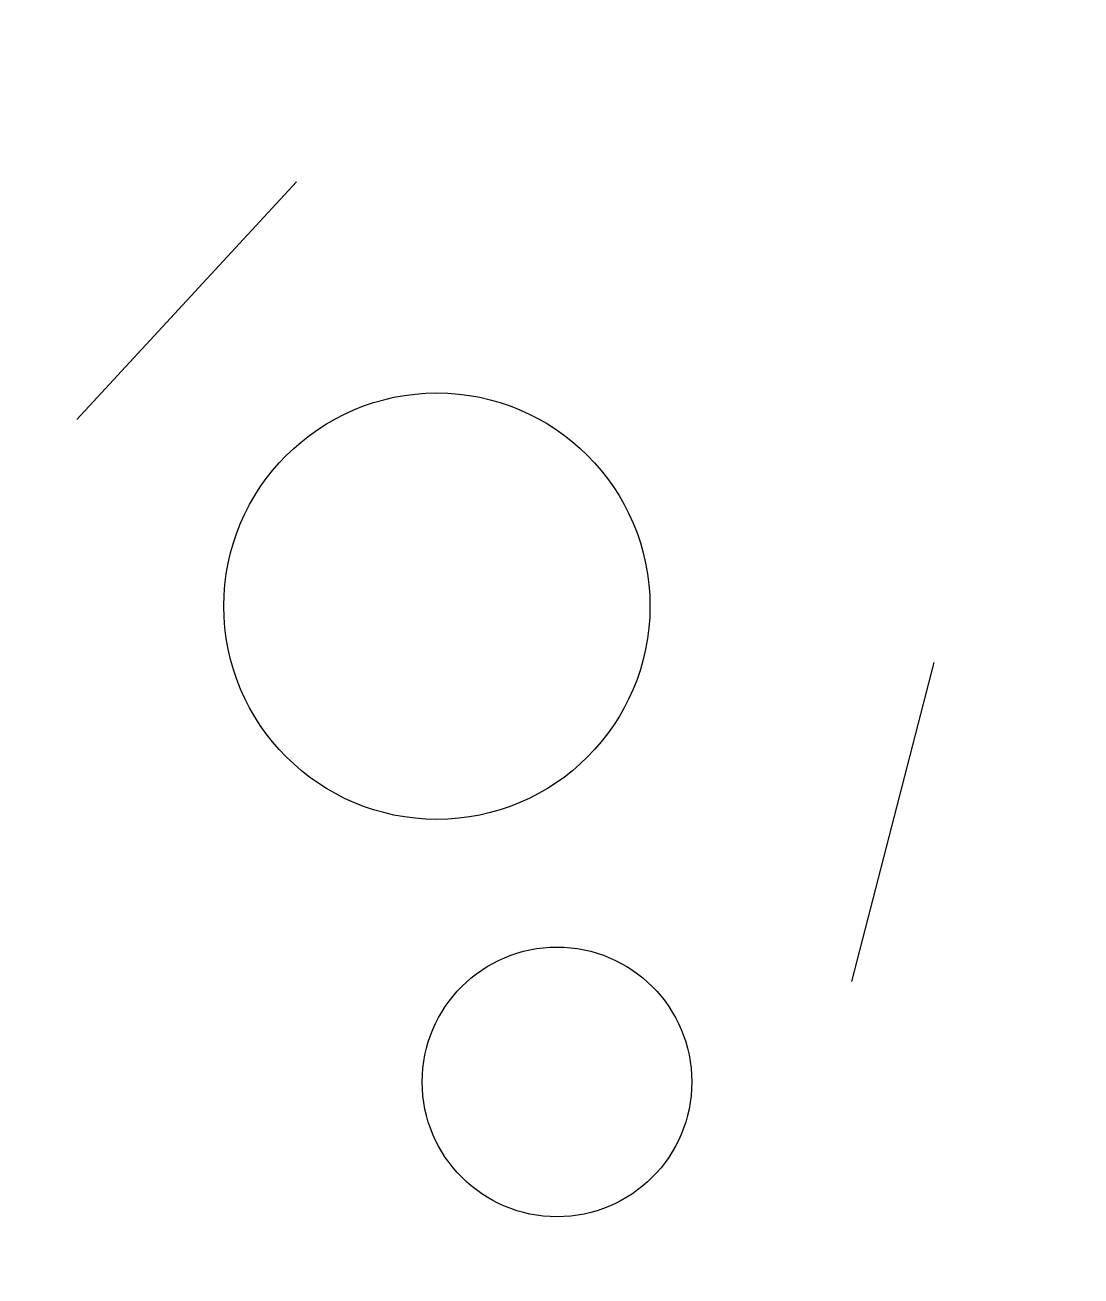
# Model space of a CAD drawing. Header units: inches. Extents: x 43.8 to 58, y 8.7 to 25.5.
import ezdxf

# ---------------------------------------------------------------- set-up
doc = ezdxf.new("R2010")
doc.units = ezdxf.units.IN
doc.header["$MEASUREMENT"] = 0

# ---------------------------------------------------------------- blocks, each defined once
blk = doc.blocks.new('b-1')
for centre, radius in [((15.642, 9.862), 2.871), ((22.163, 8.793), 1.816)]:
    blk.add_circle(centre, radius)
blk = doc.blocks.new('b-2')
blk.add_line((9.647, 10.406), (11.403, 6.415))
blk.add_blockref('b-1', (0, 0))
blk = doc.blocks.new('b-10')
blk.add_line((19.008, 15.702), (22.505, 12.969))
blk.add_blockref('b-2', (0, 0))

msp = doc.modelspace()

# ---------------------------------------------------------------- block references
at = {"rotation": 293.4869245458108}
msp.add_blockref('b-10', (34.059, 28.087), dxfattribs=at)

doc.saveas('drawing.dxf')
